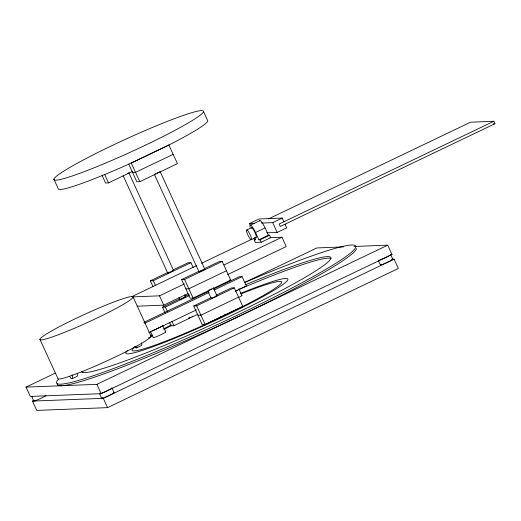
<?xml version="1.0" encoding="UTF-8"?>
<svg xmlns="http://www.w3.org/2000/svg" width="521" height="521" viewBox="0 0 521 521"><rect width="100%" height="100%" fill="white"/><g stroke="black" fill="none" stroke-linecap="round" stroke-linejoin="round"><path stroke-width="0.78" d="M128.694 172.425L173.584 270.471L167.716 273.063L168.14 272.717M160.305 171.937L204.857 269.246L198.989 271.832L199.888 271.22M179.914 299.321L185.645 296.807L184.838 296.963M211.493 297.882C210.477 299.093 218.494 295.309 216.104 295.739M159.152 172.015L159.634 171.735M127.267 173.565L127.886 173.239M168.622 272.444L169.234 272.118M223.926 315.153L224.538 314.827M158.54 172.34L157.068 173.044M200.507 270.894L201.217 270.542M181.321 298.507L182.031 298.155M211.129 289.116L211.839 288.764M191.943 316.729L192.653 316.377M101.96 175.121L105.568 183.008L108.524 182.891L132.406 171.461M173.161 154.34L135.532 172.353L132.575 172.464M128.641 163.868L136.841 181.777L139.791 181.666L177.427 163.653L168.902 145.027A82.24 6.884 -24.6 0 0 207.781 120.911L203.516 111.598A82.24 6.884 -24.6 0 0 92.777 155.063A82.24 6.884 -24.6 0 0 89.827 169.501A82.24 6.884 -24.6 0 0 203.516 111.598M250.419 225.645L249.461 223.548L259.002 218.983L282.252 218.071L283.925 221.738M250.412 225.196L259.953 220.63M268.367 218.97L470.58 122.194L493.83 121.282L494.95 123.724L280.278 226.466L279.158 224.023L493.83 121.282M246.772 229.943L251.78 227.547M152.972 286.537L150.348 280.806L167.716 272.49M172.783 270.067L187.977 262.792L190.933 262.675L193.226 267.69M261.483 223.079L272.711 222.636L282.252 218.071M150.348 280.806L153.298 280.689L190.933 262.675M250.165 227.397A8.115 1.615 64.4 0 1 251.337 225.73A8.115 1.615 64.4 0 1 255.531 232.483L265.072 227.918L268.439 235.271L269.598 235.225L270.718 237.667L261.171 242.232L255.362 242.46L254.241 240.018L255.713 239.315M131.93 296.592L196.456 265.71M201.588 263.255L251.448 239.393M251.252 239.725A5.399 1.075 64.4 0 0 248.901 232.346A5.399 1.075 64.4 0 0 246.882 232.425A5.399 1.075 64.4 0 0 251.252 239.725L256.26 237.322M255.531 232.483L258.898 239.836L268.439 235.271M258.898 239.836L260.057 239.79L269.598 235.225M266.765 232.828L277.185 232.418L286.726 227.853L285.046 224.186M204.773 268.497L219.25 261.568L222.2 261.451L230.731 280.077L193.096 298.09L190.145 298.207L181.614 279.575L198.983 271.265M181.614 279.575L184.571 279.464L222.2 261.451M132.008 296.911L159.517 295.83L184.447 283.899M224.043 264.955L281.965 237.231L286.231 246.544L227.573 274.619M226.466 270.764L188.83 288.777L185.88 288.894M137.082 306.192L163.776 305.15L187.977 293.564M165.053 312.926L162.428 307.195L179.797 298.878M184.864 296.456L189.208 294.378M162.428 307.195L165.378 307.077L189.266 295.648M143.855 322.375L208.348 291.506M213.48 289.051L239.132 276.775L242.083 276.658L246.348 285.977L235.355 291.232M144.61 323.313L209.103 292.444M214.235 289.989L242.083 276.658M241.523 293.72A82.24 6.884 -24.6 0 1 281.711 282.102A82.24 6.884 -24.6 0 1 242.812 306.472L205.183 324.479L202.226 324.596L193.701 305.97L211.07 297.654M216.137 295.231L231.331 287.957L234.287 287.839L242.812 306.472L205.183 324.479A82.24 6.884 -24.6 0 1 135.063 346.628M353.902 246.492L387.722 245.17L391.987 254.482L101.172 393.661L30.316 396.435L26.05 387.123L55.35 373.101M244.342 282.649L316.859 247.944L343.43 246.902M193.701 305.97L196.651 305.853L234.287 287.839M148.876 332.626L196.515 309.826M164.154 329.337A82.24 6.884 -24.6 0 1 170.96 325.82L173.91 325.703L197.791 314.274M238.546 297.152L200.917 315.166L197.96 315.283M72.1 378.76L76.867 376.475A10.049 1.993 64.4 0 0 77.18 373.752M136.502 347.937L141.269 345.657A10.049 1.993 64.4 0 0 141.582 342.929M391.701 259.237L394.117 259.139L398.383 268.452L107.573 407.63L36.711 410.411L32.445 401.092L33.911 400.395M26.05 387.123L96.913 384.348L387.722 245.17M32.445 401.092L103.308 398.318L394.117 259.139M210.373 289.468L208.921 290.086M202.728 269.858L203.431 269.572M183.542 297.471L184.239 297.185M190.432 317.413L189.136 317.921M155.024 173.877L155.616 173.656M172.158 270.796L172.751 270.575M220.409 316.696L221.002 316.475M204.024 269.35L204.831 269.194M173.206 270.432L173.565 270.419M188.687 318.064L188.328 318.077M493.348 123.79L494.95 123.724M249.461 223.548L254.268 223.359M253.649 238.338L255.27 238.273M269.832 237.706L281.965 237.231M254.241 240.018L255.401 239.973L254.391 237.765M390.372 254.548L391.987 254.482M229.253 280.135L230.731 280.077M390.685 254.626L392.814 259.282M378.52 260.923L380.35 264.909M272.711 222.636L277.185 232.418M260.057 239.79L261.171 242.232M241.939 295.459L238.989 289.018A6.851 0.573 -24.6 0 0 238.813 288.934M213.291 287.677L217.003 295.785M154.457 174.574L199.009 271.884M207.788 291.05L211.161 298.422M139.791 181.666L131.266 163.034A82.24 6.884 -24.6 0 1 58.163 188.491L53.897 179.178M184.571 279.464L193.096 298.09M196.651 305.853L205.183 324.479M184.721 294.795L185.736 297.009M123.19 175.798L167.742 273.108M178.879 297.439L179.888 299.647M104.584 174.294L108.524 182.891M153.298 280.689L155.597 285.703M165.378 307.077L167.352 311.376M171.943 321.405L173.91 325.703M159.517 295.83L163.776 305.15M169.318 322.238L170.96 325.82M162.78 325.488L165.73 331.929M150.641 331.838L153.259 337.562M133.174 297.139A51.266 4.292 -24.6 0 1 62.299 333.238A51.266 4.292 -24.6 0 1 64.142 324.238A51.266 4.292 -24.6 0 1 133.174 297.139L151.083 336.253A51.266 4.292 -24.6 0 1 103.386 362.512A51.266 4.292 -24.6 0 1 57.811 378.383L39.902 339.269M111.989 388.002L114.125 392.658M96.913 384.348L101.172 393.661M103.308 398.318L107.573 407.63M101.654 398.291L99.524 393.635A6.851 0.573 -24.6 0 0 100.286 393.602M33.748 400.955L31.612 396.292A6.851 0.573 -24.6 0 0 32.38 396.266M259.614 220.897A8.115 1.615 64.4 0 1 265.072 227.918M251.259 228.335A5.399 1.075 64.4 0 1 254.639 231.865A5.399 1.075 64.4 0 1 255.642 237.283M148.57 337.875A82.24 6.884 -24.6 0 1 152.894 335.42M165.554 331.844A6.851 0.573 -24.6 0 1 159.354 335.439A6.851 0.573 -24.6 0 1 153.513 337.282M162.532 325.762A6.851 0.573 -24.6 0 1 161.875 326.211M160.852 326.804A6.851 0.573 -24.6 0 1 152.041 330.783M241.764 295.374A6.851 0.573 -24.6 0 1 238.696 297.465M238.742 289.292A6.851 0.573 -24.6 0 1 238.084 289.741M237.062 290.334A6.851 0.573 -24.6 0 1 235.752 291.024M82.318 372.079A137.069 11.469 -24.6 0 1 82.806 371.199M239.067 289.357A137.069 11.469 -24.6 0 1 331.187 258.69M356.507 248.569A164.48 13.761 -24.6 0 1 203.477 332.815A164.48 13.761 -24.6 0 1 57.264 383.723M244.596 282.532A164.48 13.761 -24.6 0 1 351.949 251.838A164.48 13.761 -24.6 0 1 176.886 342.72A164.48 13.761 -24.6 0 1 58.567 379.106M245.834 284.642A137.069 11.469 -24.6 0 1 328.256 261.75A137.069 11.469 -24.6 0 1 195.173 332.144A137.069 11.469 -24.6 0 1 81.51 371.551M137.023 346.673A10.049 1.993 64.4 0 1 134.861 346.758M72.093 374.807A10.049 1.993 64.4 0 1 69.345 376.155M240.357 293.486A89.091 7.457 -24.6 0 1 283.046 284.375A89.091 7.457 -24.6 0 1 184.981 333.974A89.091 7.457 -24.6 0 1 127.398 350.62M150.882 335.641A89.091 7.457 -24.6 0 1 152.165 334.944M163.418 328.966A89.091 7.457 -24.6 0 1 171.311 324.935M392.053 259.308A6.851 0.573 -24.6 0 1 386.439 262.792A6.851 0.573 -24.6 0 1 381.255 264.186M390.509 254.541A6.851 0.573 -24.6 0 1 387.442 256.632A6.851 0.573 -24.6 0 1 379.939 259.92M378.982 260.226A6.851 0.573 -24.6 0 1 378.389 260.337M113.357 392.691A6.851 0.573 -24.6 0 1 107.749 396.168A6.851 0.573 -24.6 0 1 102.559 397.569M111.813 387.917A6.851 0.573 -24.6 0 1 108.752 390.014A6.851 0.573 -24.6 0 1 101.25 393.303M45.965 395.595A6.851 0.573 -24.6 0 1 37.466 399.854A6.851 0.573 -24.6 0 1 34.653 400.226M168.902 145.027L131.266 163.034L168.902 145.027"/></g></svg>
